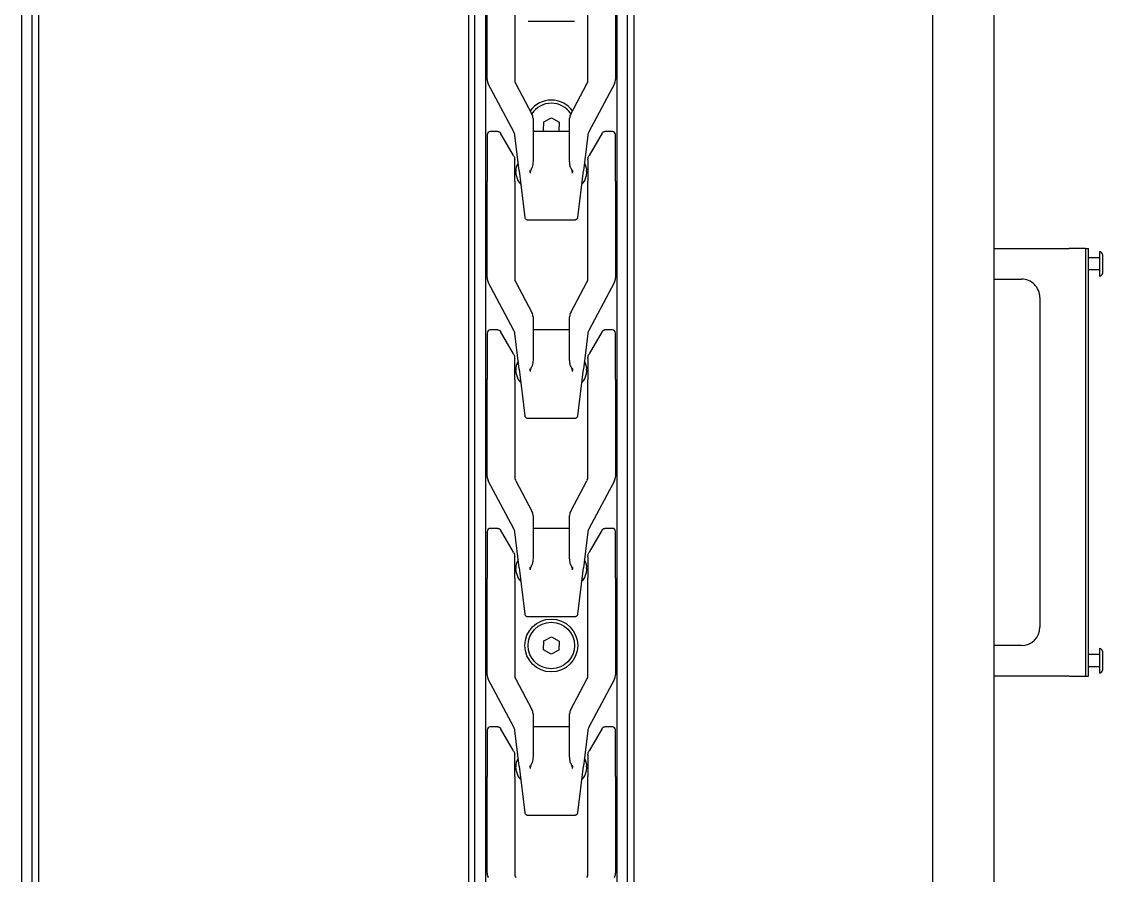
# Model space of a CAD drawing. Extents: x -3873 to 164127, y 7129 to 96529.
# Drawn here: x 43171.7 to 43525.7, y 50455 to 50734.7 of the extents above; entities that cross this region are included whole.
import ezdxf

# ---------------------------------------------------------------- set-up
doc = ezdxf.new("R2010")
doc.units = 0
doc.layers.add('LAYOUT', color=90, linetype='CONTINUOUS')
doc.layers.add('LAYOUT-KROMEKA', color=1, linetype='CONTINUOUS')

# ---------------------------------------------------------------- blocks, each defined once
blk = doc.blocks.new('A$Ccf7c2aec')
at = {"layer": 'LAYOUT-KROMEKA'}
for p, q in [((1840.63, 574.6), (169.51, 574.6)), ((175.51, 571.1), (1836.63, 571.1)), ((1836.63, 569.1), (175.51, 569.1)), ((175.51, 428.1), (1836.63, 428.1)), ((175.51, 426.1), (1836.63, 426.1)), ((169.51, 422.6), (1840.63, 422.6)), ((1026.03, 422.1), (1057.73, 422.1)), ((1072.98, 422.1), (1057.73, 422.1)), ((1073.85, 413.36), (1089.62, 421.75)), ((1091.03, 422.1), (1122.73, 422.1)), ((1137.98, 422.1), (1122.73, 422.1)), ((1138.85, 413.36), (1154.62, 421.75)), ((1156.03, 422.1), (1187.73, 422.1)), ((1202.98, 422.1), (1187.73, 422.1)), ((1203.85, 413.36), (1219.62, 421.75)), ((1221.03, 422.1), (1252.73, 422.1)), ((1267.98, 422.1), (1252.73, 422.1)), ((1268.85, 413.36), (1284.62, 421.75)), ((1286.03, 422.1), (1317.73, 422.1)), ((1073.98, 418.59), (1073.98, 421.1)), ((1138.98, 418.59), (1138.98, 421.1)), ((1203.98, 418.59), (1203.98, 421.1)), ((1268.98, 418.59), (1268.98, 421.1)), ((1066.18, 413.5), (1073.48, 417.72)), ((1131.18, 413.5), (1138.48, 417.72)), ((1196.18, 413.5), (1203.48, 417.72)), ((1261.18, 413.5), (1268.48, 417.72)), ((1057.73, 413.1), (1026.03, 413.1)), ((1061.11, 411.6), (1045.86, 409.73)), ((1057.73, 413.1), (1064.68, 413.1)), ((1059.36, 412.49), (1060.84, 412.67)), ((1061.11, 411.6), (1072.81, 413.03)), ((1089.62, 412.75), (1079.66, 407.45)), ((1122.73, 413.1), (1091.03, 413.1)), ((1126.11, 411.6), (1110.86, 409.73)), ((1122.73, 413.1), (1129.68, 413.1)), ((1124.36, 412.49), (1125.84, 412.67)), ((1126.11, 411.6), (1137.81, 413.03)), ((1154.62, 412.75), (1144.66, 407.45)), ((1187.73, 413.1), (1156.03, 413.1)), ((1191.11, 411.6), (1175.86, 409.73)), ((1187.73, 413.1), (1194.68, 413.1)), ((1189.36, 412.49), (1190.84, 412.67)), ((1191.11, 411.6), (1202.81, 413.03)), ((1219.62, 412.75), (1209.66, 407.45)), ((1252.73, 413.1), (1221.03, 413.1)), ((1256.11, 411.6), (1240.86, 409.73)), ((1252.73, 413.1), (1259.68, 413.1)), ((1254.36, 412.49), (1255.84, 412.67)), ((1256.11, 411.6), (1267.81, 413.03)), ((1284.62, 412.75), (1274.66, 407.45)), ((1317.73, 413.1), (1286.03, 413.1)), ((1044.98, 393.47), (1044.98, 408.73)), ((1109.98, 393.47), (1109.98, 408.73)), ((1174.98, 393.47), (1174.98, 408.73)), ((1239.98, 393.47), (1239.98, 408.73)), ((1304.98, 393.47), (1304.98, 408.73)), ((1078.25, 407.1), (1064.13, 407.1)), ((1073.98, 395.1), (1073.98, 407.1)), ((1097.75, 401.17), (1099.25, 403.63)), ((1099.25, 403.63), (1102.14, 403.56)), ((1102.14, 403.56), (1103.52, 401.03)), ((1143.25, 407.1), (1129.13, 407.1)), ((1138.98, 395.1), (1138.98, 407.1)), ((1208.25, 407.1), (1194.13, 407.1)), ((1203.98, 395.1), (1203.98, 407.1)), ((1273.25, 407.1), (1259.13, 407.1)), ((1268.98, 395.1), (1268.98, 407.1)), ((1268.98, 403.2), (1269.25, 403.63)), ((1269.25, 403.63), (1272.14, 403.56)), ((1272.14, 403.56), (1273.52, 401.03)), ((1099.13, 398.64), (1097.75, 401.17)), ((1103.52, 401.03), (1102.02, 398.57)), ((1273.52, 401.03), (1272.02, 398.57)), ((1102.02, 398.57), (1099.13, 398.64)), ((1269.13, 398.64), (1268.98, 398.9)), ((1272.02, 398.57), (1269.13, 398.64)), ((1064.13, 395.1), (1078.25, 395.1)), ((1079.66, 394.75), (1089.62, 389.45)), ((1129.13, 395.1), (1143.25, 395.1)), ((1144.66, 394.75), (1154.62, 389.45)), ((1194.13, 395.1), (1208.25, 395.1)), ((1209.66, 394.75), (1219.62, 389.45)), ((1259.13, 395.1), (1273.25, 395.1)), ((1274.66, 394.75), (1284.62, 389.45)), ((1045.86, 392.47), (1061.11, 390.6)), ((1060.84, 389.53), (1059.36, 389.71)), ((1072.81, 389.17), (1061.11, 390.6)), ((1110.86, 392.47), (1126.11, 390.6)), ((1125.84, 389.53), (1124.36, 389.71)), ((1137.81, 389.17), (1126.11, 390.6)), ((1175.86, 392.47), (1191.11, 390.6)), ((1190.84, 389.53), (1189.36, 389.71)), ((1202.81, 389.17), (1191.11, 390.6)), ((1240.86, 392.47), (1256.11, 390.6)), ((1255.84, 389.53), (1254.36, 389.71)), ((1267.81, 389.17), (1256.11, 390.6)), ((1026.03, 389.1), (1057.73, 389.1)), ((1064.68, 389.1), (1057.73, 389.1)), ((1073.48, 384.48), (1066.18, 388.7)), ((1089.62, 380.45), (1073.85, 388.84)), ((1091.03, 389.1), (1122.73, 389.1)), ((1129.68, 389.1), (1122.73, 389.1)), ((1138.48, 384.48), (1131.18, 388.7)), ((1154.62, 380.45), (1138.85, 388.84)), ((1156.03, 389.1), (1187.73, 389.1)), ((1194.68, 389.1), (1187.73, 389.1)), ((1203.48, 384.48), (1196.18, 388.7)), ((1219.62, 380.45), (1203.85, 388.84)), ((1221.03, 389.1), (1252.73, 389.1)), ((1259.68, 389.1), (1252.73, 389.1)), ((1268.48, 384.48), (1261.18, 388.7)), ((1284.62, 380.45), (1268.85, 388.84)), ((1286.03, 389.1), (1317.73, 389.1)), ((1073.98, 381.1), (1073.98, 383.61)), ((1138.98, 381.1), (1138.98, 383.61)), ((1203.98, 381.1), (1203.98, 383.61)), ((1268.98, 381.1), (1268.98, 383.61)), ((1840.63, 379.6), (169.51, 379.6)), ((1057.73, 380.1), (1026.03, 380.1)), ((1057.73, 380.1), (1072.98, 380.1)), ((1122.73, 380.1), (1091.03, 380.1)), ((1122.73, 380.1), (1137.98, 380.1)), ((1187.73, 380.1), (1156.03, 380.1)), ((1187.73, 380.1), (1202.98, 380.1)), ((1252.73, 380.1), (1221.03, 380.1)), ((1252.73, 380.1), (1267.98, 380.1)), ((1317.73, 380.1), (1286.03, 380.1)), ((175.51, 376.1), (1836.63, 376.1)), ((1836.63, 374.1), (175.51, 374.1)), ((281.4, 276.1), (1830.63, 276.1)), ((281.4, 256.1), (1830.63, 256.1)), ((1090.63, 231.5), (1090.63, 256.1)), ((1100.63, 247.1), (1100.63, 256.1)), ((1220.63, 256.1), (1220.63, 247.1)), ((1230.63, 256.1), (1230.63, 231.5)), ((1214.63, 241.1), (1106.63, 241.1)), ((1090.63, 231.5), (1090.63, 226.1)), ((1230.63, 226.1), (1230.63, 231.5)), ((1230.63, 226.1), (1090.63, 226.1)), ((1090.63, 226.1), (1090.63, 225.1)), ((1090.63, 225.1), (1230.63, 225.1)), ((1093.63, 221.6), (1093.63, 225.1)), ((1097.63, 221.6), (1097.63, 225.1)), ((1223.63, 221.6), (1223.63, 225.1)), ((1227.63, 221.6), (1227.63, 225.1)), ((1230.63, 226.1), (1230.63, 225.1)), ((1099.63, 221.6), (1091.63, 221.6)), ((1091.63, 221.5), (1091.63, 221.6)), ((1098.73, 220.6), (1092.53, 220.6)), ((1099.63, 221.5), (1099.63, 221.6)), ((1229.63, 221.6), (1221.63, 221.6)), ((1221.63, 221.5), (1221.63, 221.6)), ((1228.73, 220.6), (1222.53, 220.6)), ((1229.63, 221.5), (1229.63, 221.6))]:
    blk.add_line(p, q, dxfattribs=at)
for radius in [8.65, 7.62]:
    blk.add_circle((1100.63, 401.1), radius, dxfattribs=at)
for centre, radius, start, end in [((1026.03, 419.1), 3, 90, 118), ((1072.98, 421.1), 1, 0, 90), ((1091.03, 419.1), 3, 90, 118), ((1137.98, 421.1), 1, 0, 90), ((1156.03, 419.1), 3, 90, 118), ((1202.98, 421.1), 1, 0, 90), ((1221.03, 419.1), 3, 90, 118), ((1267.98, 421.1), 1, 0, 90), ((1286.03, 419.1), 3, 90, 118), ((1026.03, 410.1), 3, 90, 118), ((1059.85, 408.52), 4, 96.9958, 140.527), ((1061.33, 408.7), 4, 53.4646, 96.9958), ((1072.44, 416.01), 3, 276.9958, 298), ((1091.03, 410.1), 3, 90, 118), ((1124.85, 408.52), 4, 96.9958, 140.527), ((1126.33, 408.7), 4, 53.4646, 96.9958), ((1137.44, 416.01), 3, 276.9958, 298), ((1156.03, 410.1), 3, 90, 118), ((1189.85, 408.52), 4, 96.9958, 140.527), ((1191.33, 408.7), 4, 53.4646, 96.9958), ((1202.44, 416.01), 3, 276.9958, 298), ((1221.03, 410.1), 3, 90, 118), ((1254.85, 408.52), 4, 96.9958, 140.527), ((1256.33, 408.7), 4, 53.4646, 96.9958), ((1267.44, 416.01), 3, 276.9958, 298), ((1286.03, 410.1), 3, 90, 118), ((1078.25, 410.1), 3, 270, 298), ((1143.25, 410.1), 3, 270, 298), ((1208.25, 410.1), 3, 270, 298), ((1273.25, 410.1), 3, 270, 298), ((1270.63, 401.1), 7.62, 302.7989, 57.2011), ((1270.63, 401.1), 8.65, 306.5463, 53.4537), ((1078.25, 392.1), 3, 62, 90), ((1143.25, 392.1), 3, 62, 90), ((1208.25, 392.1), 3, 62, 90), ((1273.25, 392.1), 3, 62, 90), ((1026.03, 392.1), 3, 242, 270), ((1059.85, 393.68), 4, 219.473, 263.0042), ((1061.33, 393.5), 4, 263.0042, 306.5354), ((1091.03, 392.1), 3, 242, 270), ((1124.85, 393.68), 4, 219.473, 263.0042), ((1126.33, 393.5), 4, 263.0042, 306.5354), ((1156.03, 392.1), 3, 242, 270), ((1189.85, 393.68), 4, 219.473, 263.0042), ((1191.33, 393.5), 4, 263.0042, 306.5354), ((1221.03, 392.1), 3, 242, 270), ((1254.85, 393.68), 4, 219.473, 263.0042), ((1256.33, 393.5), 4, 263.0042, 306.5354), ((1286.03, 392.1), 3, 242, 270), ((1072.44, 386.19), 3, 62, 83.0042), ((1137.44, 386.19), 3, 62, 83.0042), ((1202.44, 386.19), 3, 62, 83.0042), ((1267.44, 386.19), 3, 62, 83.0042), ((1026.03, 383.1), 3, 242, 270), ((1072.98, 381.1), 1, 270, 0), ((1091.03, 383.1), 3, 242, 270), ((1137.98, 381.1), 1, 270, 0), ((1156.03, 383.1), 3, 242, 270), ((1202.98, 381.1), 1, 270, 0), ((1221.03, 383.1), 3, 242, 270), ((1267.98, 381.1), 1, 270, 0), ((1286.03, 383.1), 3, 242, 270), ((1106.63, 247.1), 6, 180, 270), ((1214.63, 247.1), 6, 270, 0), ((1092.53, 221.5), 0.9, 180, 270), ((1098.73, 221.5), 0.9, 270, 0), ((1222.53, 221.5), 0.9, 180, 270), ((1228.73, 221.5), 0.9, 270, 0)]:
    blk.add_arc(centre, radius, start, end, dxfattribs=at)
for points, knots in [([(1073.98, 418.59), (1073.98, 418.48), (1073.96, 418.36), (1073.89, 418.16), (1073.84, 418.06), (1073.71, 417.89), (1073.63, 417.81), (1073.52, 417.74), (1073.5, 417.73), (1073.48, 417.72)], [0.0000243, 0.0000243, 0.0000243, 0.0000243, 0.0328926, 0.0328926, 0.0653838, 0.0653838, 0.0978897, 0.0978897, 0.1042618, 0.1042618, 0.1042618, 0.1042618]), ([(1138.98, 418.59), (1138.98, 418.48), (1138.96, 418.36), (1138.89, 418.16), (1138.84, 418.06), (1138.71, 417.89), (1138.63, 417.81), (1138.52, 417.74), (1138.5, 417.73), (1138.48, 417.72)], [0.0000243, 0.0000243, 0.0000243, 0.0000243, 0.0328926, 0.0328926, 0.0653838, 0.0653838, 0.0978897, 0.0978897, 0.1042618, 0.1042618, 0.1042618, 0.1042618]), ([(1203.98, 418.59), (1203.98, 418.48), (1203.96, 418.36), (1203.89, 418.16), (1203.84, 418.06), (1203.71, 417.89), (1203.63, 417.81), (1203.52, 417.74), (1203.5, 417.73), (1203.48, 417.72)], [0.0000243, 0.0000243, 0.0000243, 0.0000243, 0.0328926, 0.0328926, 0.0653838, 0.0653838, 0.0978897, 0.0978897, 0.1042618, 0.1042618, 0.1042618, 0.1042618]), ([(1268.98, 418.59), (1268.98, 418.48), (1268.96, 418.36), (1268.89, 418.16), (1268.84, 418.06), (1268.71, 417.89), (1268.63, 417.81), (1268.52, 417.74), (1268.5, 417.73), (1268.48, 417.72)], [0.0000243, 0.0000243, 0.0000243, 0.0000243, 0.0328926, 0.0328926, 0.0653838, 0.0653838, 0.0978897, 0.0978897, 0.1042618, 0.1042618, 0.1042618, 0.1042618]), ([(1066.18, 413.5), (1065.87, 413.32), (1065.53, 413.2), (1065.17, 413.14), (1065.08, 413.13), (1064.99, 413.11), (1064.89, 413.11), (1064.82, 413.1), (1064.75, 413.1), (1064.68, 413.1)], [0, 0, 0, 0, 0.684637, 0.684637, 0.684637, 0.86523, 0.86523, 0.86523, 1, 1, 1, 1]), ([(1131.18, 413.5), (1130.87, 413.32), (1130.53, 413.2), (1130.17, 413.14), (1130.08, 413.13), (1129.99, 413.11), (1129.89, 413.11), (1129.82, 413.1), (1129.75, 413.1), (1129.68, 413.1)], [0, 0, 0, 0, 0.684637, 0.684637, 0.684637, 0.86523, 0.86523, 0.86523, 1, 1, 1, 1]), ([(1196.18, 413.5), (1195.87, 413.32), (1195.53, 413.2), (1195.17, 413.14), (1195.08, 413.13), (1194.99, 413.11), (1194.89, 413.11), (1194.82, 413.1), (1194.75, 413.1), (1194.68, 413.1)], [0, 0, 0, 0, 0.684637, 0.684637, 0.684637, 0.86523, 0.86523, 0.86523, 1, 1, 1, 1]), ([(1261.18, 413.5), (1260.87, 413.32), (1260.53, 413.2), (1260.17, 413.14), (1260.08, 413.13), (1259.99, 413.11), (1259.89, 413.11), (1259.82, 413.1), (1259.75, 413.1), (1259.68, 413.1)], [0, 0, 0, 0, 0.684637, 0.684637, 0.684637, 0.86523, 0.86523, 0.86523, 1, 1, 1, 1]), ([(1044.98, 408.73), (1044.98, 408.84), (1045, 408.95), (1045.07, 409.16), (1045.12, 409.25), (1045.25, 409.43), (1045.34, 409.5), (1045.52, 409.62), (1045.62, 409.67), (1045.74, 409.7), (1045.77, 409.71), (1045.8, 409.72), (1045.81, 409.72), (1045.83, 409.72), (1045.84, 409.72), (1045.85, 409.72), (1045.85, 409.72), (1045.85, 409.73), (1045.86, 409.73), (1045.86, 409.73), (1045.86, 409.73), (1045.86, 409.73), (1045.86, 409.73), (1045.86, 409.73), (1045.86, 409.73), (1045.86, 409.73), (1045.86, 409.73), (1045.86, 409.73), (1045.86, 409.73), (1045.86, 409.73), (1045.86, 409.73), (1045.86, 409.73)], [0.0000031, 0.0000031, 0.0000031, 0.0000031, 0.0324341, 0.0324341, 0.064942, 0.064942, 0.0974473, 0.0974473, 0.1299526, 0.1299526, 0.137103, 0.137103, 0.1406951, 0.1406951, 0.1424933, 0.1424933, 0.1433926, 0.1433926, 0.1438423, 0.1438423, 0.1440672, 0.1440672, 0.1441796, 0.1441796, 0.1442358, 0.1442358, 0.1442639, 0.1442639, 0.144278, 0.144278, 0.1443297, 0.1443297, 0.1443297, 0.1443297]), ([(1060.36, 407.88), (1060.64, 407.95), (1060.93, 408.02), (1061.21, 408.09), (1061.22, 408.1), (1061.22, 408.1), (1061.23, 408.1)], [0, 0, 0, 0, 0.971612, 0.971612, 0.971612, 1, 1, 1, 1]), ([(1060.36, 407.88), (1060.45, 407.91), (1060.54, 407.92), (1060.78, 407.92), (1060.91, 407.89), (1061.18, 407.8), (1061.31, 407.75), (1061.65, 407.62), (1061.86, 407.54), (1062.07, 407.46)], [-1.068908, -1.068908, -1.068908, -1.068908, -1.0410443, -1.0410443, -0.9974409, -0.9974409, -0.9538374, -0.9538374, -0.8852676, -0.8852676, -0.8852676, -0.8852676]), ([(1064.13, 407.1), (1063.56, 407.1), (1062.86, 407.21), (1062.21, 407.41), (1062.14, 407.44), (1062.07, 407.46)], [-0.3189368, -0.3189368, -0.3189368, -0.3189368, -0.1295167, -0.1295167, -0.1071311, -0.1071311, -0.1071311, -0.1071311]), ([(1109.98, 408.73), (1109.98, 408.84), (1110, 408.95), (1110.07, 409.16), (1110.12, 409.25), (1110.25, 409.43), (1110.34, 409.5), (1110.52, 409.62), (1110.62, 409.67), (1110.74, 409.7), (1110.77, 409.71), (1110.8, 409.72), (1110.81, 409.72), (1110.83, 409.72), (1110.84, 409.72), (1110.85, 409.72), (1110.85, 409.72), (1110.85, 409.73), (1110.86, 409.73), (1110.86, 409.73), (1110.86, 409.73), (1110.86, 409.73), (1110.86, 409.73), (1110.86, 409.73), (1110.86, 409.73), (1110.86, 409.73), (1110.86, 409.73), (1110.86, 409.73), (1110.86, 409.73), (1110.86, 409.73), (1110.86, 409.73), (1110.86, 409.73)], [0.0000031, 0.0000031, 0.0000031, 0.0000031, 0.0324341, 0.0324341, 0.064942, 0.064942, 0.0974473, 0.0974473, 0.1299526, 0.1299526, 0.137103, 0.137103, 0.1406951, 0.1406951, 0.1424933, 0.1424933, 0.1433926, 0.1433926, 0.1438423, 0.1438423, 0.1440672, 0.1440672, 0.1441796, 0.1441796, 0.1442358, 0.1442358, 0.1442639, 0.1442639, 0.144278, 0.144278, 0.1443633, 0.1443633, 0.1443633, 0.1443633]), ([(1125.36, 407.88), (1125.64, 407.95), (1125.93, 408.02), (1126.21, 408.09), (1126.22, 408.1), (1126.22, 408.1), (1126.23, 408.1)], [0, 0, 0, 0, 0.971612, 0.971612, 0.971612, 1, 1, 1, 1]), ([(1125.36, 407.88), (1125.45, 407.91), (1125.54, 407.92), (1125.78, 407.92), (1125.91, 407.89), (1126.18, 407.8), (1126.31, 407.75), (1126.65, 407.62), (1126.86, 407.54), (1127.07, 407.46)], [-1.068908, -1.068908, -1.068908, -1.068908, -1.0410443, -1.0410443, -0.9974409, -0.9974409, -0.9538374, -0.9538374, -0.8852676, -0.8852676, -0.8852676, -0.8852676]), ([(1129.13, 407.1), (1128.56, 407.1), (1127.86, 407.21), (1127.21, 407.41), (1127.14, 407.44), (1127.07, 407.46)], [-0.3189368, -0.3189368, -0.3189368, -0.3189368, -0.1295167, -0.1295167, -0.1071311, -0.1071311, -0.1071311, -0.1071311]), ([(1174.98, 408.73), (1174.98, 408.84), (1175, 408.95), (1175.07, 409.16), (1175.12, 409.25), (1175.25, 409.43), (1175.34, 409.5), (1175.52, 409.62), (1175.62, 409.67), (1175.74, 409.7), (1175.77, 409.71), (1175.8, 409.72), (1175.81, 409.72), (1175.83, 409.72), (1175.84, 409.72), (1175.85, 409.72), (1175.85, 409.72), (1175.85, 409.73), (1175.86, 409.73), (1175.86, 409.73), (1175.86, 409.73), (1175.86, 409.73), (1175.86, 409.73), (1175.86, 409.73), (1175.86, 409.73), (1175.86, 409.73), (1175.86, 409.73), (1175.86, 409.73), (1175.86, 409.73), (1175.86, 409.73), (1175.86, 409.73), (1175.86, 409.73)], [0.0000031, 0.0000031, 0.0000031, 0.0000031, 0.0324341, 0.0324341, 0.064942, 0.064942, 0.0974473, 0.0974473, 0.1299526, 0.1299526, 0.137103, 0.137103, 0.1406951, 0.1406951, 0.1424933, 0.1424933, 0.1433926, 0.1433926, 0.1438423, 0.1438423, 0.1440672, 0.1440672, 0.1441796, 0.1441796, 0.1442358, 0.1442358, 0.1442639, 0.1442639, 0.144278, 0.144278, 0.1443686, 0.1443686, 0.1443686, 0.1443686]), ([(1190.36, 407.88), (1190.64, 407.95), (1190.93, 408.02), (1191.21, 408.09), (1191.22, 408.1), (1191.22, 408.1), (1191.23, 408.1)], [0, 0, 0, 0, 0.971612, 0.971612, 0.971612, 1, 1, 1, 1]), ([(1190.36, 407.88), (1190.45, 407.91), (1190.54, 407.92), (1190.78, 407.92), (1190.91, 407.89), (1191.18, 407.8), (1191.31, 407.75), (1191.65, 407.62), (1191.86, 407.54), (1192.07, 407.46)], [-1.068908, -1.068908, -1.068908, -1.068908, -1.0410443, -1.0410443, -0.9974409, -0.9974409, -0.9538374, -0.9538374, -0.8852676, -0.8852676, -0.8852676, -0.8852676]), ([(1194.13, 407.1), (1193.56, 407.1), (1192.86, 407.21), (1192.21, 407.41), (1192.14, 407.44), (1192.07, 407.46)], [-0.3189368, -0.3189368, -0.3189368, -0.3189368, -0.1295167, -0.1295167, -0.1071311, -0.1071311, -0.1071311, -0.1071311]), ([(1239.98, 408.73), (1239.98, 408.84), (1240, 408.95), (1240.07, 409.16), (1240.12, 409.25), (1240.25, 409.43), (1240.34, 409.5), (1240.52, 409.62), (1240.62, 409.67), (1240.74, 409.7), (1240.77, 409.71), (1240.8, 409.72), (1240.81, 409.72), (1240.83, 409.72), (1240.84, 409.72), (1240.85, 409.72), (1240.85, 409.72), (1240.85, 409.73), (1240.86, 409.73), (1240.86, 409.73), (1240.86, 409.73), (1240.86, 409.73), (1240.86, 409.73), (1240.86, 409.73), (1240.86, 409.73), (1240.86, 409.73), (1240.86, 409.73), (1240.86, 409.73), (1240.86, 409.73), (1240.86, 409.73), (1240.86, 409.73), (1240.86, 409.73)], [0.0000031, 0.0000031, 0.0000031, 0.0000031, 0.0324341, 0.0324341, 0.064942, 0.064942, 0.0974473, 0.0974473, 0.1299526, 0.1299526, 0.137103, 0.137103, 0.1406951, 0.1406951, 0.1424933, 0.1424933, 0.1433926, 0.1433926, 0.1438423, 0.1438423, 0.1440672, 0.1440672, 0.1441796, 0.1441796, 0.1442358, 0.1442358, 0.1442639, 0.1442639, 0.144278, 0.144278, 0.1443039, 0.1443039, 0.1443039, 0.1443039]), ([(1255.36, 407.88), (1255.64, 407.95), (1255.93, 408.02), (1256.21, 408.09), (1256.22, 408.1), (1256.22, 408.1), (1256.23, 408.1)], [0, 0, 0, 0, 0.971612, 0.971612, 0.971612, 1, 1, 1, 1]), ([(1255.36, 407.88), (1255.45, 407.91), (1255.54, 407.92), (1255.78, 407.92), (1255.91, 407.89), (1256.18, 407.8), (1256.31, 407.75), (1256.65, 407.62), (1256.86, 407.54), (1257.07, 407.46)], [-1.068908, -1.068908, -1.068908, -1.068908, -1.0410443, -1.0410443, -0.9974409, -0.9974409, -0.9538374, -0.9538374, -0.8852676, -0.8852676, -0.8852676, -0.8852676]), ([(1259.13, 407.1), (1258.56, 407.1), (1257.86, 407.21), (1257.21, 407.41), (1257.14, 407.44), (1257.07, 407.46)], [-0.3189368, -0.3189368, -0.3189368, -0.3189368, -0.1295167, -0.1295167, -0.1071311, -0.1071311, -0.1071311, -0.1071311]), ([(1045.86, 392.47), (1045.8, 392.48), (1045.74, 392.5), (1045.62, 392.53), (1045.56, 392.56), (1045.43, 392.63), (1045.36, 392.68), (1045.24, 392.79), (1045.19, 392.86), (1045.1, 393), (1045.06, 393.07), (1045, 393.25), (1044.98, 393.36), (1044.98, 393.47)], [0, 0, 0, 0, 0.0189655, 0.0189655, 0.0372722, 0.0372722, 0.062465, 0.062465, 0.0876578, 0.0876578, 0.1128506, 0.1128506, 0.1444801, 0.1444801, 0.1444801, 0.1444801]), ([(1062.07, 394.74), (1061.86, 394.66), (1061.65, 394.58), (1061.31, 394.45), (1061.18, 394.4), (1060.91, 394.31), (1060.78, 394.28), (1060.54, 394.28), (1060.45, 394.29), (1060.36, 394.32)], [0.8852676, 0.8852676, 0.8852676, 0.8852676, 0.9538374, 0.9538374, 0.9974409, 0.9974409, 1.0410443, 1.0410443, 1.068908, 1.068908, 1.068908, 1.068908]), ([(1061.23, 394.1), (1061.22, 394.1), (1061.22, 394.1), (1061.21, 394.11), (1060.93, 394.18), (1060.64, 394.25), (1060.36, 394.32)], [0, 0, 0, 0, 0.028388, 0.028388, 0.028388, 1, 1, 1, 1]), ([(1062.07, 394.74), (1062.11, 394.75), (1062.15, 394.76), (1062.43, 394.86), (1062.67, 394.92), (1063.28, 395.05), (1063.71, 395.1), (1064.13, 395.1)], [-0.4553156, -0.4553156, -0.4553156, -0.4553156, -0.4433521, -0.4433521, -0.371047, -0.371047, -0.2439974, -0.2439974, -0.2439974, -0.2439974]), ([(1110.86, 392.47), (1110.86, 392.47), (1110.86, 392.47), (1110.86, 392.47), (1110.86, 392.47), (1110.86, 392.47), (1110.86, 392.47), (1110.86, 392.47), (1110.86, 392.47), (1110.86, 392.47), (1110.86, 392.47), (1110.85, 392.47), (1110.85, 392.47), (1110.85, 392.48), (1110.84, 392.48), (1110.83, 392.48), (1110.82, 392.48), (1110.8, 392.48), (1110.78, 392.49), (1110.74, 392.5), (1110.71, 392.5), (1110.62, 392.53), (1110.56, 392.56), (1110.43, 392.63), (1110.36, 392.68), (1110.24, 392.79), (1110.19, 392.86), (1110.1, 393), (1110.06, 393.07), (1110, 393.25), (1109.98, 393.36), (1109.98, 393.47)], [0, 0, 0, 0, 0.0000187, 0.0000187, 0.000056, 0.000056, 0.0001306, 0.0001306, 0.0002799, 0.0002799, 0.0005785, 0.0005785, 0.0011757, 0.0011757, 0.0023699, 0.0023699, 0.0047569, 0.0047569, 0.0095212, 0.0095212, 0.0189714, 0.0189714, 0.037278, 0.037278, 0.0624708, 0.0624708, 0.0876637, 0.0876637, 0.1128565, 0.1128565, 0.144486, 0.144486, 0.144486, 0.144486]), ([(1127.07, 394.74), (1126.86, 394.66), (1126.65, 394.58), (1126.31, 394.45), (1126.18, 394.4), (1125.91, 394.31), (1125.78, 394.28), (1125.54, 394.28), (1125.45, 394.29), (1125.36, 394.32)], [0.8852676, 0.8852676, 0.8852676, 0.8852676, 0.9538374, 0.9538374, 0.9974409, 0.9974409, 1.0410443, 1.0410443, 1.068908, 1.068908, 1.068908, 1.068908]), ([(1126.23, 394.1), (1126.22, 394.1), (1126.22, 394.1), (1126.21, 394.11), (1125.93, 394.18), (1125.64, 394.25), (1125.36, 394.32)], [0, 0, 0, 0, 0.028388, 0.028388, 0.028388, 1, 1, 1, 1]), ([(1127.07, 394.74), (1127.11, 394.75), (1127.15, 394.76), (1127.43, 394.86), (1127.67, 394.92), (1128.28, 395.05), (1128.71, 395.1), (1129.13, 395.1)], [-0.4553156, -0.4553156, -0.4553156, -0.4553156, -0.4433521, -0.4433521, -0.371047, -0.371047, -0.2439974, -0.2439974, -0.2439974, -0.2439974]), ([(1175.86, 392.47), (1175.86, 392.47), (1175.86, 392.47), (1175.86, 392.47), (1175.86, 392.47), (1175.86, 392.47), (1175.86, 392.47), (1175.86, 392.47), (1175.86, 392.47), (1175.86, 392.47), (1175.86, 392.47), (1175.85, 392.47), (1175.85, 392.47), (1175.85, 392.48), (1175.84, 392.48), (1175.83, 392.48), (1175.82, 392.48), (1175.8, 392.48), (1175.78, 392.49), (1175.74, 392.5), (1175.71, 392.5), (1175.62, 392.53), (1175.56, 392.56), (1175.43, 392.63), (1175.36, 392.68), (1175.24, 392.79), (1175.19, 392.86), (1175.1, 393), (1175.06, 393.07), (1175, 393.25), (1174.98, 393.36), (1174.98, 393.47)], [0, 0, 0, 0, 0.0000187, 0.0000187, 0.000056, 0.000056, 0.0001306, 0.0001306, 0.0002799, 0.0002799, 0.0005785, 0.0005785, 0.0011757, 0.0011757, 0.0023699, 0.0023699, 0.0047569, 0.0047569, 0.0095212, 0.0095212, 0.0189714, 0.0189714, 0.037278, 0.037278, 0.0624708, 0.0624708, 0.0876637, 0.0876637, 0.1128565, 0.1128565, 0.144486, 0.144486, 0.144486, 0.144486]), ([(1192.07, 394.74), (1191.86, 394.66), (1191.65, 394.58), (1191.31, 394.45), (1191.18, 394.4), (1190.91, 394.31), (1190.78, 394.28), (1190.54, 394.28), (1190.45, 394.29), (1190.36, 394.32)], [0.8852676, 0.8852676, 0.8852676, 0.8852676, 0.9538374, 0.9538374, 0.9974409, 0.9974409, 1.0410443, 1.0410443, 1.068908, 1.068908, 1.068908, 1.068908]), ([(1191.23, 394.1), (1191.22, 394.1), (1191.22, 394.1), (1191.21, 394.11), (1190.93, 394.18), (1190.64, 394.25), (1190.36, 394.32)], [0, 0, 0, 0, 0.028388, 0.028388, 0.028388, 1, 1, 1, 1]), ([(1192.07, 394.74), (1192.11, 394.75), (1192.15, 394.76), (1192.43, 394.86), (1192.67, 394.92), (1193.28, 395.05), (1193.71, 395.1), (1194.13, 395.1)], [-0.4553156, -0.4553156, -0.4553156, -0.4553156, -0.4433521, -0.4433521, -0.371047, -0.371047, -0.2439974, -0.2439974, -0.2439974, -0.2439974]), ([(1240.86, 392.47), (1240.86, 392.47), (1240.86, 392.47), (1240.86, 392.47), (1240.86, 392.47), (1240.86, 392.47), (1240.86, 392.47), (1240.86, 392.47), (1240.86, 392.47), (1240.86, 392.47), (1240.86, 392.47), (1240.85, 392.47), (1240.85, 392.47), (1240.85, 392.48), (1240.84, 392.48), (1240.83, 392.48), (1240.82, 392.48), (1240.8, 392.48), (1240.78, 392.49), (1240.74, 392.5), (1240.71, 392.5), (1240.62, 392.53), (1240.56, 392.56), (1240.43, 392.63), (1240.36, 392.68), (1240.24, 392.79), (1240.19, 392.86), (1240.1, 393), (1240.06, 393.07), (1240, 393.25), (1239.98, 393.36), (1239.98, 393.47)], [0, 0, 0, 0, 0.0000293, 0.0000293, 0.0000666, 0.0000666, 0.0001413, 0.0001413, 0.0002906, 0.0002906, 0.0005892, 0.0005892, 0.0011863, 0.0011863, 0.0023805, 0.0023805, 0.0047676, 0.0047676, 0.0095318, 0.0095318, 0.018982, 0.018982, 0.0372887, 0.0372887, 0.0624815, 0.0624815, 0.0876743, 0.0876743, 0.1128671, 0.1128671, 0.1444966, 0.1444966, 0.1444966, 0.1444966]), ([(1257.07, 394.74), (1256.86, 394.66), (1256.65, 394.58), (1256.31, 394.45), (1256.18, 394.4), (1255.91, 394.31), (1255.78, 394.28), (1255.54, 394.28), (1255.45, 394.29), (1255.36, 394.32)], [0.8852676, 0.8852676, 0.8852676, 0.8852676, 0.9538374, 0.9538374, 0.9974409, 0.9974409, 1.0410443, 1.0410443, 1.068908, 1.068908, 1.068908, 1.068908]), ([(1256.23, 394.1), (1256.22, 394.1), (1256.22, 394.1), (1256.21, 394.11), (1255.93, 394.18), (1255.64, 394.25), (1255.36, 394.32)], [0, 0, 0, 0, 0.028388, 0.028388, 0.028388, 1, 1, 1, 1]), ([(1257.07, 394.74), (1257.11, 394.75), (1257.15, 394.76), (1257.43, 394.86), (1257.67, 394.92), (1258.28, 395.05), (1258.71, 395.1), (1259.13, 395.1)], [-0.4553156, -0.4553156, -0.4553156, -0.4553156, -0.4433521, -0.4433521, -0.371047, -0.371047, -0.2439974, -0.2439974, -0.2439974, -0.2439974]), ([(1064.68, 389.1), (1065.06, 389.1), (1065.44, 389.03), (1065.8, 388.88), (1065.93, 388.83), (1066.06, 388.77), (1066.18, 388.7)], [0, 0, 0, 0, 0.729999, 0.729999, 0.729999, 1, 1, 1, 1]), ([(1129.68, 389.1), (1130.06, 389.1), (1130.44, 389.03), (1130.8, 388.88), (1130.93, 388.83), (1131.06, 388.77), (1131.18, 388.7)], [0, 0, 0, 0, 0.729999, 0.729999, 0.729999, 1, 1, 1, 1]), ([(1194.68, 389.1), (1195.06, 389.1), (1195.44, 389.03), (1195.8, 388.88), (1195.93, 388.83), (1196.06, 388.77), (1196.18, 388.7)], [0, 0, 0, 0, 0.729999, 0.729999, 0.729999, 1, 1, 1, 1]), ([(1259.68, 389.1), (1260.06, 389.1), (1260.44, 389.03), (1260.8, 388.88), (1260.93, 388.83), (1261.06, 388.77), (1261.18, 388.7)], [0, 0, 0, 0, 0.729999, 0.729999, 0.729999, 1, 1, 1, 1]), ([(1073.48, 384.48), (1073.58, 384.43), (1073.66, 384.36), (1073.81, 384.19), (1073.86, 384.1), (1073.95, 383.9), (1073.97, 383.79), (1073.98, 383.66), (1073.98, 383.64), (1073.98, 383.61)], [0, 0, 0, 0, 0.0323681, 0.0323681, 0.0648784, 0.0648784, 0.0973836, 0.0973836, 0.104244, 0.104244, 0.104244, 0.104244]), ([(1138.48, 384.48), (1138.58, 384.43), (1138.66, 384.36), (1138.81, 384.19), (1138.86, 384.1), (1138.95, 383.9), (1138.97, 383.79), (1138.98, 383.66), (1138.98, 383.64), (1138.98, 383.61)], [0, 0, 0, 0, 0.032368, 0.032368, 0.0648783, 0.0648783, 0.0973835, 0.0973835, 0.104244, 0.104244, 0.104244, 0.104244]), ([(1203.48, 384.48), (1203.58, 384.43), (1203.66, 384.36), (1203.81, 384.19), (1203.86, 384.1), (1203.95, 383.9), (1203.97, 383.79), (1203.98, 383.66), (1203.98, 383.64), (1203.98, 383.61)], [0, 0, 0, 0, 0.0323681, 0.0323681, 0.0648784, 0.0648784, 0.0973836, 0.0973836, 0.104244, 0.104244, 0.104244, 0.104244]), ([(1268.48, 384.48), (1268.58, 384.43), (1268.66, 384.36), (1268.81, 384.19), (1268.86, 384.1), (1268.95, 383.9), (1268.97, 383.79), (1268.98, 383.66), (1268.98, 383.64), (1268.98, 383.61)], [0, 0, 0, 0, 0.0323681, 0.0323681, 0.0648784, 0.0648784, 0.0973836, 0.0973836, 0.104244, 0.104244, 0.104244, 0.104244])]:
    blk.add_open_spline(points, degree=3, knots=knots, dxfattribs=at)

msp = doc.modelspace()

# ---------------------------------------------------------------- block references
at = {"layer": 'LAYOUT', "color": 4, "linetype": 'Continuous', "ltscale": 20, "rotation": 89.99999999999999}
msp.add_blockref('A$Ccf7c2aec', (43746.26, 49429.67), dxfattribs=at)

doc.saveas('drawing.dxf')
